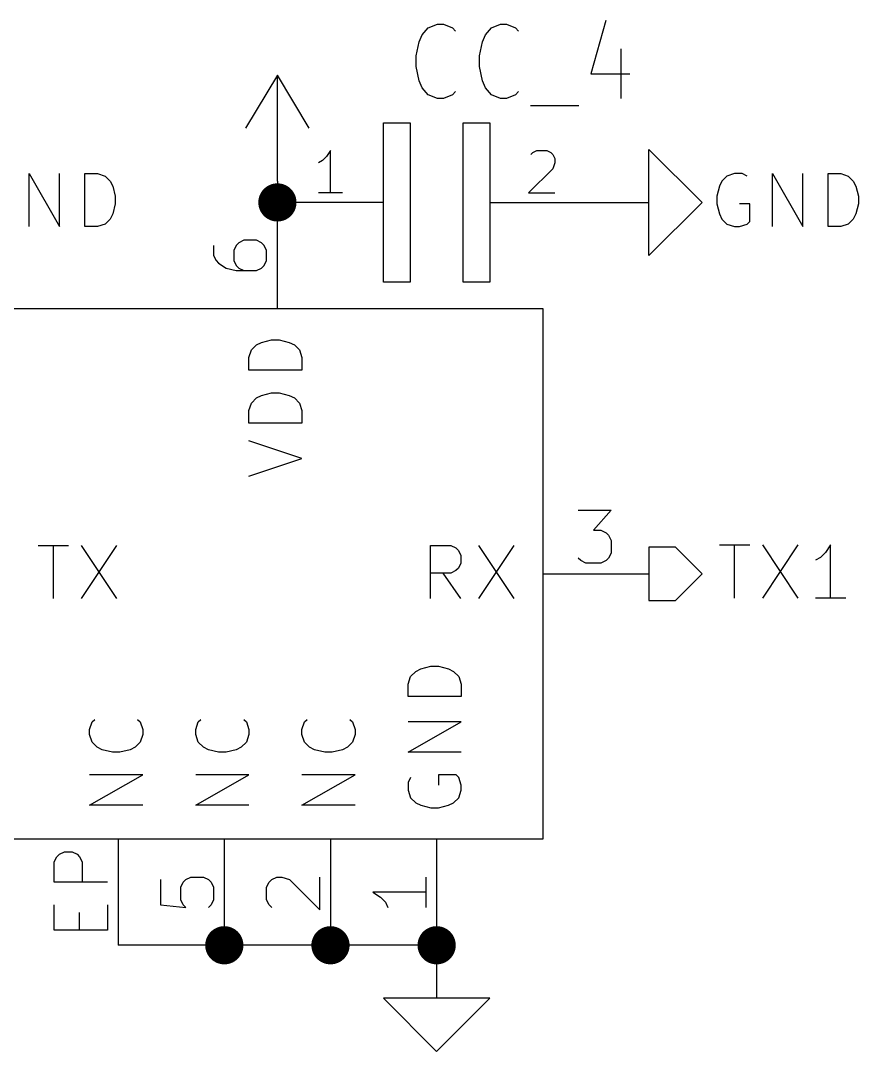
# Model space of a CAD drawing. Header units: millimetres. Extents: x 10 to 287, y -200 to -10.
# Drawn here: x 124.67 to 144.71, y -59.69 to -35.02 of the extents above; entities that cross this region are included whole.
import ezdxf

# ---------------------------------------------------------------- set-up
doc = ezdxf.new("R2010")
doc.units = ezdxf.units.MM
for name, color, linetype in [('GREENSIXTYFIVE', 129, 'CONTINUOUS'), ('LIGHTGREEN', 92, 'CONTINUOUS'), ('LIGHTRED', 12, 'CONTINUOUS'), ('RED', 14, 'CONTINUOUS'), ('YELLOWTHREE', 44, 'CONTINUOUS')]:
    doc.layers.add(name, color=color, linetype=linetype)

msp = doc.modelspace()

# ---------------------------------------------------------------- linework, layer by layer
at = {"layer": 'GREENSIXTYFIVE', "linetype": 'CONTINUOUS'}
for p, q in [((138.6671, -35.018), (138.3072, -36.288)), ((138.6671, -35.018), (138.3072, -36.288)), ((134.2771, -35.3566), (134.421, -35.1873)), ((134.2771, -35.3566), (134.421, -35.1873)), ((134.421, -35.1873), (134.6369, -35.1026)), ((134.421, -35.1873), (134.6369, -35.1026)), ((134.6369, -35.1026), (134.7808, -35.1026)), ((134.6369, -35.1026), (134.7808, -35.1026)), ((134.7808, -35.1026), (134.9967, -35.1873)), ((134.7808, -35.1026), (134.9967, -35.1873)), ((134.9967, -35.1873), (135.0687, -35.272)), ((134.9967, -35.1873), (135.0687, -35.272)), ((135.7884, -35.3566), (135.9323, -35.1873)), ((135.7884, -35.3566), (135.9323, -35.1873)), ((135.9323, -35.1873), (136.1482, -35.1026)), ((135.9323, -35.1873), (136.1482, -35.1026)), ((136.1482, -35.1026), (136.2921, -35.1026)), ((136.1482, -35.1026), (136.2921, -35.1026)), ((136.2921, -35.1026), (136.508, -35.1873)), ((136.2921, -35.1026), (136.508, -35.1873)), ((136.508, -35.1873), (136.58, -35.272)), ((136.508, -35.1873), (136.58, -35.272)), ((134.1331, -35.8646), (134.2051, -35.526)), ((134.1331, -35.8646), (134.2051, -35.526)), ((134.2051, -35.526), (134.2771, -35.3566)), ((134.2051, -35.526), (134.2771, -35.3566)), ((135.6444, -35.8646), (135.7164, -35.526)), ((135.6444, -35.8646), (135.7164, -35.526)), ((135.7164, -35.526), (135.7884, -35.3566)), ((135.7164, -35.526), (135.7884, -35.3566)), ((139.0269, -35.6953), (139.0269, -36.8806)), ((139.0269, -35.6953), (139.0269, -36.8806)), ((134.1331, -36.1186), (134.1331, -35.8646)), ((134.1331, -36.1186), (134.1331, -35.8646)), ((135.6444, -36.1186), (135.6444, -35.8646)), ((135.6444, -36.1186), (135.6444, -35.8646)), ((134.2051, -36.4573), (134.1331, -36.1186)), ((134.2051, -36.4573), (134.1331, -36.1186)), ((135.7164, -36.4573), (135.6444, -36.1186)), ((135.7164, -36.4573), (135.6444, -36.1186)), ((134.2771, -36.6266), (134.2051, -36.4573)), ((134.2771, -36.6266), (134.2051, -36.4573)), ((135.7884, -36.6266), (135.7164, -36.4573)), ((135.7884, -36.6266), (135.7164, -36.4573)), ((138.3072, -36.288), (139.2428, -36.288)), ((138.3072, -36.288), (139.2428, -36.288)), ((134.421, -36.796), (134.2771, -36.6266)), ((134.421, -36.796), (134.2771, -36.6266)), ((135.0687, -36.7113), (134.9967, -36.796)), ((135.0687, -36.7113), (134.9967, -36.796)), ((135.9323, -36.796), (135.7884, -36.6266)), ((135.9323, -36.796), (135.7884, -36.6266)), ((136.58, -36.7113), (136.508, -36.796)), ((136.58, -36.7113), (136.508, -36.796)), ((134.6369, -36.8806), (134.421, -36.796)), ((134.6369, -36.8806), (134.421, -36.796)), ((134.7808, -36.8806), (134.6369, -36.8806)), ((134.7808, -36.8806), (134.6369, -36.8806)), ((134.9967, -36.796), (134.7808, -36.8806)), ((134.9967, -36.796), (134.7808, -36.8806)), ((136.1482, -36.8806), (135.9323, -36.796)), ((136.1482, -36.8806), (135.9323, -36.796)), ((136.2921, -36.8806), (136.1482, -36.8806)), ((136.2921, -36.8806), (136.1482, -36.8806)), ((136.508, -36.796), (136.2921, -36.8806)), ((136.508, -36.796), (136.2921, -36.8806)), ((136.8679, -37.05), (138.0193, -37.05)), ((136.8679, -37.05), (138.0193, -37.05)), ((124.8735, -39.949), (124.8735, -38.679)), ((124.8735, -38.679), (125.5992, -39.949)), ((124.8735, -39.949), (124.8735, -38.679)), ((124.8735, -38.679), (125.5992, -39.949)), ((125.5992, -39.949), (125.5992, -38.679)), ((125.5992, -39.949), (125.5992, -38.679)), ((126.204, -39.949), (126.204, -38.679)), ((126.204, -38.679), (126.5064, -38.679)), ((126.204, -39.949), (126.204, -38.679)), ((126.204, -38.679), (126.5064, -38.679)), ((126.5064, -38.679), (126.6878, -38.7395)), ((126.5064, -38.679), (126.6878, -38.7395)), ((141.7464, -38.679), (141.565, -38.7395)), ((141.7464, -38.679), (141.565, -38.7395)), ((141.9278, -38.679), (141.7464, -38.679)), ((141.9278, -38.679), (141.7464, -38.679)), ((142.0488, -38.7395), (141.9278, -38.679)), ((142.0488, -38.7395), (141.9278, -38.679)), ((142.6535, -39.949), (142.6535, -38.679)), ((142.6535, -38.679), (143.3792, -39.949)), ((142.6535, -39.949), (142.6535, -38.679)), ((142.6535, -38.679), (143.3792, -39.949)), ((143.3792, -39.949), (143.3792, -38.679)), ((143.3792, -39.949), (143.3792, -38.679)), ((143.984, -39.949), (143.984, -38.679)), ((143.984, -38.679), (144.2864, -38.679)), ((143.984, -39.949), (143.984, -38.679)), ((143.984, -38.679), (144.2864, -38.679)), ((144.2864, -38.679), (144.4678, -38.7395)), ((144.2864, -38.679), (144.4678, -38.7395)), ((126.6878, -38.7395), (126.8088, -38.8605)), ((126.6878, -38.7395), (126.8088, -38.8605)), ((126.8088, -38.8605), (126.8693, -38.9814)), ((126.8088, -38.8605), (126.8693, -38.9814)), ((126.8693, -38.9814), (126.9297, -39.2233)), ((126.8693, -38.9814), (126.9297, -39.2233)), ((141.3835, -38.9814), (141.3231, -39.2233)), ((141.3835, -38.9814), (141.3231, -39.2233)), ((141.444, -38.8605), (141.3835, -38.9814)), ((141.444, -38.8605), (141.3835, -38.9814)), ((141.565, -38.7395), (141.444, -38.8605)), ((141.565, -38.7395), (141.444, -38.8605)), ((144.4678, -38.7395), (144.5888, -38.8605)), ((144.4678, -38.7395), (144.5888, -38.8605)), ((144.5888, -38.8605), (144.6493, -38.9814)), ((144.5888, -38.8605), (144.6493, -38.9814)), ((144.6493, -38.9814), (144.7097, -39.2233)), ((144.6493, -38.9814), (144.7097, -39.2233)), ((126.9297, -39.2233), (126.9297, -39.4047)), ((126.9297, -39.2233), (126.9297, -39.4047)), ((141.3231, -39.2233), (141.3231, -39.4047)), ((141.3231, -39.2233), (141.3231, -39.4047)), ((144.7097, -39.2233), (144.7097, -39.4047)), ((144.7097, -39.2233), (144.7097, -39.4047)), ((126.9297, -39.4047), (126.8693, -39.6466)), ((126.9297, -39.4047), (126.8693, -39.6466)), ((141.3231, -39.4047), (141.3835, -39.6466)), ((141.3231, -39.4047), (141.3835, -39.6466)), ((142.1092, -39.4047), (141.8673, -39.4047)), ((142.1092, -39.4047), (141.8673, -39.4047)), ((142.1092, -39.8281), (142.1092, -39.4047)), ((142.1092, -39.8281), (142.1092, -39.4047)), ((144.7097, -39.4047), (144.6493, -39.6466)), ((144.7097, -39.4047), (144.6493, -39.6466)), ((126.8693, -39.6466), (126.8088, -39.7676)), ((126.8693, -39.6466), (126.8088, -39.7676)), ((141.3835, -39.6466), (141.444, -39.7676)), ((141.3835, -39.6466), (141.444, -39.7676)), ((144.6493, -39.6466), (144.5888, -39.7676)), ((144.6493, -39.6466), (144.5888, -39.7676)), ((126.5064, -39.949), (126.204, -39.949)), ((126.5064, -39.949), (126.204, -39.949)), ((126.6878, -39.8886), (126.5064, -39.949)), ((126.6878, -39.8886), (126.5064, -39.949)), ((126.8088, -39.7676), (126.6878, -39.8886)), ((126.8088, -39.7676), (126.6878, -39.8886)), ((141.444, -39.7676), (141.565, -39.8886)), ((141.444, -39.7676), (141.565, -39.8886)), ((141.565, -39.8886), (141.7464, -39.949)), ((141.565, -39.8886), (141.7464, -39.949)), ((141.7464, -39.949), (141.8673, -39.949)), ((141.7464, -39.949), (141.8673, -39.949)), ((141.8673, -39.949), (142.0488, -39.8886)), ((141.8673, -39.949), (142.0488, -39.8886)), ((142.0488, -39.8886), (142.1092, -39.8281)), ((142.0488, -39.8886), (142.1092, -39.8281)), ((144.2864, -39.949), (143.984, -39.949)), ((144.2864, -39.949), (143.984, -39.949)), ((144.4678, -39.8886), (144.2864, -39.949)), ((144.4678, -39.8886), (144.2864, -39.949)), ((144.5888, -39.7676), (144.4678, -39.8886)), ((144.5888, -39.7676), (144.4678, -39.8886)), ((130.4299, -42.7203), (130.6718, -42.6599)), ((130.4299, -42.7203), (130.6718, -42.6599)), ((130.6718, -42.6599), (130.8532, -42.6599)), ((130.6718, -42.6599), (130.8532, -42.6599)), ((130.8532, -42.6599), (131.0951, -42.7203)), ((130.8532, -42.6599), (131.0951, -42.7203)), ((130.1275, -43.0832), (130.188, -42.9018)), ((130.1275, -43.0832), (130.188, -42.9018)), ((130.188, -42.9018), (130.309, -42.7808)), ((130.188, -42.9018), (130.309, -42.7808)), ((130.309, -42.7808), (130.4299, -42.7203)), ((130.309, -42.7808), (130.4299, -42.7203)), ((131.0951, -42.7203), (131.2161, -42.7808)), ((131.0951, -42.7203), (131.2161, -42.7808)), ((131.2161, -42.7808), (131.3371, -42.9018)), ((131.2161, -42.7808), (131.3371, -42.9018)), ((131.3371, -42.9018), (131.3975, -43.0832)), ((131.3371, -42.9018), (131.3975, -43.0832)), ((130.1275, -43.3856), (130.1275, -43.0832)), ((130.1275, -43.3856), (130.1275, -43.0832)), ((131.3975, -43.0832), (131.3975, -43.3856)), ((131.3975, -43.0832), (131.3975, -43.3856)), ((131.3975, -43.3856), (130.1275, -43.3856)), ((131.3975, -43.3856), (130.1275, -43.3856)), ((130.188, -44.1718), (130.309, -44.0508)), ((130.188, -44.1718), (130.309, -44.0508)), ((130.309, -44.0508), (130.4299, -43.9903)), ((130.309, -44.0508), (130.4299, -43.9903)), ((130.4299, -43.9903), (130.6718, -43.9299)), ((130.4299, -43.9903), (130.6718, -43.9299)), ((130.6718, -43.9299), (130.8532, -43.9299)), ((130.6718, -43.9299), (130.8532, -43.9299)), ((130.8532, -43.9299), (131.0951, -43.9903)), ((130.8532, -43.9299), (131.0951, -43.9903)), ((131.0951, -43.9903), (131.2161, -44.0508)), ((131.0951, -43.9903), (131.2161, -44.0508)), ((131.2161, -44.0508), (131.3371, -44.1718)), ((131.2161, -44.0508), (131.3371, -44.1718)), ((130.1275, -44.3532), (130.188, -44.1718)), ((130.1275, -44.3532), (130.188, -44.1718)), ((130.1275, -44.6556), (130.1275, -44.3532)), ((130.1275, -44.6556), (130.1275, -44.3532)), ((131.3371, -44.1718), (131.3975, -44.3532)), ((131.3371, -44.1718), (131.3975, -44.3532)), ((131.3975, -44.3532), (131.3975, -44.6556)), ((131.3975, -44.3532), (131.3975, -44.6556)), ((131.3975, -44.6556), (130.1275, -44.6556)), ((131.3975, -44.6556), (130.1275, -44.6556)), ((131.3975, -45.5023), (130.1275, -45.0789)), ((131.3975, -45.5023), (130.1275, -45.0789)), ((130.1275, -45.9256), (131.3975, -45.5023)), ((130.1275, -45.9256), (131.3975, -45.5023)), ((125.0889, -47.5775), (125.8146, -47.5775)), ((125.0889, -47.5775), (125.8146, -47.5775)), ((125.4518, -48.8475), (125.4518, -47.5775)), ((125.4518, -48.8475), (125.4518, -47.5775)), ((126.117, -47.5775), (126.9636, -48.8475)), ((126.9636, -47.5775), (126.117, -48.8475)), ((126.117, -47.5775), (126.9636, -48.8475)), ((126.9636, -47.5775), (126.117, -48.8475)), ((134.4748, -48.8475), (134.4748, -47.5775)), ((134.4748, -47.5775), (134.9586, -47.5775)), ((134.4748, -48.8475), (134.4748, -47.5775)), ((134.4748, -47.5775), (134.9586, -47.5775)), ((134.9586, -47.5775), (135.0796, -47.638)), ((134.9586, -47.5775), (135.0796, -47.638)), ((135.6239, -47.5775), (136.4705, -48.8475)), ((136.4705, -47.5775), (135.6239, -48.8475)), ((135.6239, -47.5775), (136.4705, -48.8475)), ((136.4705, -47.5775), (135.6239, -48.8475)), ((135.0796, -47.638), (135.1401, -47.6985)), ((135.0796, -47.638), (135.1401, -47.6985)), ((135.1401, -47.6985), (135.2005, -47.8194)), ((135.1401, -47.6985), (135.2005, -47.8194)), ((135.2005, -47.8194), (135.2005, -48.0009)), ((135.2005, -47.8194), (135.2005, -48.0009)), ((135.2005, -48.0009), (135.1401, -48.1218)), ((135.2005, -48.0009), (135.1401, -48.1218)), ((134.9586, -48.2428), (134.4748, -48.2428)), ((134.9586, -48.2428), (134.4748, -48.2428)), ((135.2005, -48.8475), (134.7772, -48.2428)), ((135.2005, -48.8475), (134.7772, -48.2428)), ((135.0796, -48.1823), (134.9586, -48.2428)), ((135.0796, -48.1823), (134.9586, -48.2428)), ((135.1401, -48.1218), (135.0796, -48.1823)), ((135.1401, -48.1218), (135.0796, -48.1823)), ((134.119, -50.5943), (134.2399, -50.5338)), ((134.119, -50.5943), (134.2399, -50.5338)), ((134.2399, -50.5338), (134.4818, -50.4734)), ((134.2399, -50.5338), (134.4818, -50.4734)), ((134.4818, -50.4734), (134.6632, -50.4734)), ((134.4818, -50.4734), (134.6632, -50.4734)), ((134.6632, -50.4734), (134.9051, -50.5338)), ((134.6632, -50.4734), (134.9051, -50.5338)), ((134.9051, -50.5338), (135.0261, -50.5943)), ((134.9051, -50.5338), (135.0261, -50.5943)), ((133.9375, -50.8967), (133.998, -50.7153)), ((133.9375, -50.8967), (133.998, -50.7153)), ((133.998, -50.7153), (134.119, -50.5943)), ((133.998, -50.7153), (134.119, -50.5943)), ((135.0261, -50.5943), (135.1471, -50.7153)), ((135.0261, -50.5943), (135.1471, -50.7153)), ((135.1471, -50.7153), (135.2075, -50.8967)), ((135.1471, -50.7153), (135.2075, -50.8967)), ((133.9375, -51.1991), (133.9375, -50.8967)), ((133.9375, -51.1991), (133.9375, -50.8967)), ((135.2075, -50.8967), (135.2075, -51.1991)), ((135.2075, -50.8967), (135.2075, -51.1991)), ((135.2075, -51.1991), (133.9375, -51.1991)), ((135.2075, -51.1991), (133.9375, -51.1991)), ((126.3175, -51.9853), (126.378, -51.8038)), ((126.3175, -51.9853), (126.378, -51.8038)), ((126.378, -51.8038), (126.4385, -51.7434)), ((126.378, -51.8038), (126.4385, -51.7434)), ((127.4666, -51.7434), (127.5271, -51.8038)), ((127.4666, -51.7434), (127.5271, -51.8038)), ((127.5271, -51.8038), (127.5875, -51.9853)), ((127.5271, -51.8038), (127.5875, -51.9853)), ((128.8575, -51.9853), (128.918, -51.8038)), ((128.8575, -51.9853), (128.918, -51.8038)), ((128.918, -51.8038), (128.9785, -51.7434)), ((128.918, -51.8038), (128.9785, -51.7434)), ((130.0066, -51.7434), (130.0671, -51.8038)), ((130.0066, -51.7434), (130.0671, -51.8038)), ((130.0671, -51.8038), (130.1275, -51.9853)), ((130.0671, -51.8038), (130.1275, -51.9853)), ((131.3975, -51.9853), (131.458, -51.8038)), ((131.3975, -51.9853), (131.458, -51.8038)), ((131.458, -51.8038), (131.5185, -51.7434)), ((131.458, -51.8038), (131.5185, -51.7434)), ((132.5466, -51.7434), (132.6071, -51.8038)), ((132.5466, -51.7434), (132.6071, -51.8038)), ((132.6071, -51.8038), (132.6675, -51.9853)), ((132.6071, -51.8038), (132.6675, -51.9853)), ((133.9375, -52.5296), (135.2075, -51.8039)), ((135.2075, -51.8039), (133.9375, -51.8039)), ((133.9375, -52.5296), (135.2075, -51.8039)), ((135.2075, -51.8039), (133.9375, -51.8039)), ((126.3175, -52.1062), (126.3175, -51.9853)), ((126.3175, -52.1062), (126.3175, -51.9853)), ((127.5875, -51.9853), (127.5875, -52.1062)), ((127.5875, -51.9853), (127.5875, -52.1062)), ((128.8575, -52.1062), (128.8575, -51.9853)), ((128.8575, -52.1062), (128.8575, -51.9853)), ((130.1275, -51.9853), (130.1275, -52.1062)), ((130.1275, -51.9853), (130.1275, -52.1062)), ((131.3975, -52.1062), (131.3975, -51.9853)), ((131.3975, -52.1062), (131.3975, -51.9853)), ((132.6675, -51.9853), (132.6675, -52.1062)), ((132.6675, -51.9853), (132.6675, -52.1062)), ((126.378, -52.2876), (126.3175, -52.1062)), ((126.378, -52.2876), (126.3175, -52.1062)), ((126.499, -52.4086), (126.378, -52.2876)), ((126.499, -52.4086), (126.378, -52.2876)), ((127.5271, -52.2876), (127.4061, -52.4086)), ((127.5271, -52.2876), (127.4061, -52.4086)), ((127.5875, -52.1062), (127.5271, -52.2876)), ((127.5875, -52.1062), (127.5271, -52.2876)), ((128.918, -52.2876), (128.8575, -52.1062)), ((128.918, -52.2876), (128.8575, -52.1062)), ((129.039, -52.4086), (128.918, -52.2876)), ((129.039, -52.4086), (128.918, -52.2876)), ((130.0671, -52.2876), (129.9461, -52.4086)), ((130.0671, -52.2876), (129.9461, -52.4086)), ((130.1275, -52.1062), (130.0671, -52.2876)), ((130.1275, -52.1062), (130.0671, -52.2876)), ((131.458, -52.2876), (131.3975, -52.1062)), ((131.458, -52.2876), (131.3975, -52.1062)), ((131.579, -52.4086), (131.458, -52.2876)), ((131.579, -52.4086), (131.458, -52.2876)), ((132.6071, -52.2876), (132.4861, -52.4086)), ((132.6071, -52.2876), (132.4861, -52.4086)), ((132.6675, -52.1062), (132.6071, -52.2876)), ((132.6675, -52.1062), (132.6071, -52.2876)), ((126.6199, -52.4691), (126.499, -52.4086)), ((126.6199, -52.4691), (126.499, -52.4086)), ((126.8618, -52.5295), (126.6199, -52.4691)), ((126.8618, -52.5295), (126.6199, -52.4691)), ((127.0432, -52.5295), (126.8618, -52.5295)), ((127.0432, -52.5295), (126.8618, -52.5295)), ((127.2851, -52.4691), (127.0432, -52.5295)), ((127.2851, -52.4691), (127.0432, -52.5295)), ((127.4061, -52.4086), (127.2851, -52.4691)), ((127.4061, -52.4086), (127.2851, -52.4691)), ((129.1599, -52.4691), (129.039, -52.4086)), ((129.1599, -52.4691), (129.039, -52.4086)), ((129.4018, -52.5295), (129.1599, -52.4691)), ((129.4018, -52.5295), (129.1599, -52.4691)), ((129.5832, -52.5295), (129.4018, -52.5295)), ((129.5832, -52.5295), (129.4018, -52.5295)), ((129.8251, -52.4691), (129.5832, -52.5295)), ((129.8251, -52.4691), (129.5832, -52.5295)), ((129.9461, -52.4086), (129.8251, -52.4691)), ((129.9461, -52.4086), (129.8251, -52.4691)), ((131.6999, -52.4691), (131.579, -52.4086)), ((131.6999, -52.4691), (131.579, -52.4086)), ((131.9418, -52.5295), (131.6999, -52.4691)), ((131.9418, -52.5295), (131.6999, -52.4691)), ((132.1232, -52.5295), (131.9418, -52.5295)), ((132.1232, -52.5295), (131.9418, -52.5295)), ((132.3651, -52.4691), (132.1232, -52.5295)), ((132.3651, -52.4691), (132.1232, -52.5295)), ((132.4861, -52.4086), (132.3651, -52.4691)), ((132.4861, -52.4086), (132.3651, -52.4691)), ((135.2075, -52.5296), (133.9375, -52.5296)), ((135.2075, -52.5296), (133.9375, -52.5296)), ((126.3175, -53.7996), (127.5875, -53.0739)), ((127.5875, -53.0739), (126.3175, -53.0739)), ((126.3175, -53.7996), (127.5875, -53.0739)), ((127.5875, -53.0739), (126.3175, -53.0739)), ((128.8575, -53.7996), (130.1275, -53.0739)), ((130.1275, -53.0739), (128.8575, -53.0739)), ((128.8575, -53.7996), (130.1275, -53.0739)), ((130.1275, -53.0739), (128.8575, -53.0739)), ((131.3975, -53.7996), (132.6675, -53.0739)), ((132.6675, -53.0739), (131.3975, -53.0739)), ((131.3975, -53.7996), (132.6675, -53.0739)), ((132.6675, -53.0739), (131.3975, -53.0739)), ((133.998, -53.1343), (133.9375, -53.2553)), ((133.998, -53.1343), (133.9375, -53.2553)), ((133.9375, -53.2553), (133.9375, -53.4367)), ((133.9375, -53.2553), (133.9375, -53.4367)), ((135.0866, -53.0739), (134.6632, -53.0739)), ((134.6632, -53.0739), (134.6632, -53.3158)), ((135.0866, -53.0739), (134.6632, -53.0739)), ((134.6632, -53.0739), (134.6632, -53.3158)), ((135.1471, -53.1343), (135.0866, -53.0739)), ((135.1471, -53.1343), (135.0866, -53.0739)), ((135.2075, -53.3158), (135.1471, -53.1343)), ((135.2075, -53.3158), (135.1471, -53.1343)), ((133.9375, -53.4367), (133.998, -53.6181)), ((133.9375, -53.4367), (133.998, -53.6181)), ((135.1471, -53.6181), (135.2075, -53.4367)), ((135.1471, -53.6181), (135.2075, -53.4367)), ((135.2075, -53.4367), (135.2075, -53.3158)), ((135.2075, -53.4367), (135.2075, -53.3158)), ((133.998, -53.6181), (134.119, -53.7391)), ((133.998, -53.6181), (134.119, -53.7391)), ((134.119, -53.7391), (134.2399, -53.7996)), ((134.119, -53.7391), (134.2399, -53.7996)), ((134.9051, -53.7996), (135.0261, -53.7391)), ((134.9051, -53.7996), (135.0261, -53.7391)), ((135.0261, -53.7391), (135.1471, -53.6181)), ((135.0261, -53.7391), (135.1471, -53.6181)), ((127.5875, -53.7996), (126.3175, -53.7996)), ((127.5875, -53.7996), (126.3175, -53.7996)), ((130.1275, -53.7996), (128.8575, -53.7996)), ((130.1275, -53.7996), (128.8575, -53.7996)), ((132.6675, -53.7996), (131.3975, -53.7996)), ((132.6675, -53.7996), (131.3975, -53.7996)), ((134.2399, -53.7996), (134.4818, -53.86)), ((134.2399, -53.7996), (134.4818, -53.86)), ((134.4818, -53.86), (134.6632, -53.86)), ((134.4818, -53.86), (134.6632, -53.86)), ((134.6632, -53.86), (134.9051, -53.7996)), ((134.6632, -53.86), (134.9051, -53.7996))]:
    msp.add_line(p, q, dxfattribs=at)
at = {"layer": 'LIGHTGREEN', "linetype": 'CONTINUOUS'}
for p, q in [((130.81, -38.862), (130.81, -39.37)), ((129.54, -57.15), (127, -57.15)), ((132.08, -57.15), (129.54, -57.15)), ((134.62, -57.15), (132.08, -57.15))]:
    msp.add_line(p, q, dxfattribs=at)
at = {"layer": 'LIGHTGREEN', "const_width": 0.4572}
for points in [[(130.5814, -39.37, 1), (131.0386, -39.37, 1)], [(129.3114, -57.15, 1), (129.7686, -57.15, 1)], [(131.8514, -57.15, 1), (132.3086, -57.15, 1)], [(134.3914, -57.15, 1), (134.8486, -57.15, 1)]]:
    msp.add_lwpolyline(points, format="xyb", close=True, dxfattribs=at)
at = {"layer": 'LIGHTRED', "linetype": 'CONTINUOUS'}
for p, q in [((132.08, -38.128), (131.9832, -38.2732)), ((132.08, -38.128), (131.9832, -38.2732)), ((132.08, -39.144), (132.08, -38.128)), ((132.08, -39.144), (132.08, -38.128)), ((136.8697, -38.2248), (136.9181, -38.1764)), ((136.8697, -38.2248), (136.9181, -38.1764)), ((136.9181, -38.1764), (137.0148, -38.128)), ((136.9181, -38.1764), (137.0148, -38.128)), ((137.0148, -38.128), (137.2567, -38.128)), ((137.0148, -38.128), (137.2567, -38.128)), ((137.2567, -38.128), (137.3535, -38.1764)), ((137.2567, -38.128), (137.3535, -38.1764)), ((137.3535, -38.1764), (137.4019, -38.2248)), ((137.3535, -38.1764), (137.4019, -38.2248)), ((137.4019, -38.2248), (137.4502, -38.3216)), ((137.4019, -38.2248), (137.4502, -38.3216)), ((131.8864, -38.3699), (131.7897, -38.4183)), ((131.8864, -38.3699), (131.7897, -38.4183)), ((131.9832, -38.2732), (131.8864, -38.3699)), ((131.9832, -38.2732), (131.8864, -38.3699)), ((137.4502, -38.4183), (137.4019, -38.5635)), ((137.4502, -38.4183), (137.4019, -38.5635)), ((137.4502, -38.3216), (137.4502, -38.4183)), ((137.4502, -38.3216), (137.4502, -38.4183)), ((137.4019, -38.5635), (136.8213, -39.144)), ((137.4019, -38.5635), (136.8213, -39.144)), ((132.3702, -39.144), (131.7897, -39.144)), ((132.3702, -39.144), (131.7897, -39.144)), ((136.8213, -39.144), (137.4502, -39.144)), ((136.8213, -39.144), (137.4502, -39.144)), ((129.2829, -40.398), (129.2829, -40.6399)), ((129.2829, -40.398), (129.2829, -40.6399)), ((129.8272, -40.398), (129.7667, -40.5189)), ((129.8272, -40.398), (129.7667, -40.5189)), ((129.8877, -40.3375), (129.8272, -40.398)), ((129.8877, -40.3375), (129.8272, -40.398)), ((130.0086, -40.277), (129.8877, -40.3375)), ((130.0086, -40.277), (129.8877, -40.3375)), ((130.311, -40.277), (130.0086, -40.277)), ((130.311, -40.277), (130.0086, -40.277)), ((130.432, -40.3375), (130.311, -40.277)), ((130.432, -40.3375), (130.311, -40.277)), ((130.4925, -40.398), (130.432, -40.3375)), ((130.4925, -40.398), (130.432, -40.3375)), ((130.5529, -40.5189), (130.4925, -40.398)), ((130.5529, -40.5189), (130.4925, -40.398)), ((129.2829, -40.6399), (129.3434, -40.7608)), ((129.2829, -40.6399), (129.3434, -40.7608)), ((129.7667, -40.5189), (129.7667, -40.7608)), ((129.7667, -40.5189), (129.7667, -40.7608)), ((130.5529, -40.7608), (130.5529, -40.5189)), ((130.5529, -40.7608), (130.5529, -40.5189)), ((129.3434, -40.7608), (129.4039, -40.8213)), ((129.3434, -40.7608), (129.4039, -40.8213)), ((129.4039, -40.8213), (129.5853, -40.9423)), ((129.4039, -40.8213), (129.5853, -40.9423)), ((129.5853, -40.9423), (129.8272, -41.0027)), ((129.5853, -40.9423), (129.8272, -41.0027)), ((129.7667, -40.7608), (129.8272, -40.8818)), ((129.7667, -40.7608), (129.8272, -40.8818)), ((129.8272, -40.8818), (129.8877, -40.9423)), ((129.8272, -40.8818), (129.8877, -40.9423)), ((129.8877, -40.9423), (130.0086, -41.0027)), ((129.8877, -40.9423), (130.0086, -41.0027)), ((130.311, -41.0027), (130.432, -40.9423)), ((130.311, -41.0027), (130.432, -40.9423)), ((130.432, -40.9423), (130.4925, -40.8818)), ((130.432, -40.9423), (130.4925, -40.8818)), ((130.4925, -40.8818), (130.5529, -40.7608)), ((130.4925, -40.8818), (130.5529, -40.7608)), ((129.8272, -41.0027), (130.311, -41.0027)), ((129.8272, -41.0027), (130.311, -41.0027)), ((138.0067, -46.7329), (138.7929, -46.7329)), ((138.0067, -46.7329), (138.7929, -46.7329)), ((138.7929, -46.7329), (138.3695, -47.2167)), ((138.7929, -46.7329), (138.3695, -47.2167)), ((138.3695, -47.2167), (138.551, -47.2167)), ((138.3695, -47.2167), (138.551, -47.2167)), ((138.551, -47.2167), (138.6719, -47.2772)), ((138.551, -47.2167), (138.6719, -47.2772)), ((138.6719, -47.2772), (138.7324, -47.3377)), ((138.6719, -47.2772), (138.7324, -47.3377)), ((138.7324, -47.3377), (138.7929, -47.4586)), ((138.7324, -47.3377), (138.7929, -47.4586)), ((138.7929, -47.4586), (138.7929, -47.761)), ((138.7929, -47.4586), (138.7929, -47.761)), ((138.7929, -47.761), (138.7324, -47.882)), ((138.7929, -47.761), (138.7324, -47.882)), ((138.0672, -47.9425), (138.0067, -47.882)), ((138.0672, -47.9425), (138.0067, -47.882)), ((138.1881, -48.0029), (138.0672, -47.9425)), ((138.1881, -48.0029), (138.0672, -47.9425)), ((138.551, -48.0029), (138.1881, -48.0029)), ((138.551, -48.0029), (138.1881, -48.0029)), ((138.6719, -47.9425), (138.551, -48.0029)), ((138.6719, -47.9425), (138.551, -48.0029)), ((138.7324, -47.882), (138.6719, -47.9425)), ((138.7324, -47.882), (138.6719, -47.9425)), ((125.5334, -55.0333), (125.5939, -54.9728)), ((125.5334, -55.0333), (125.5939, -54.9728)), ((125.5939, -54.9728), (125.7148, -54.9124)), ((125.5939, -54.9728), (125.7148, -54.9124)), ((125.7148, -54.9124), (125.8963, -54.9124)), ((125.7148, -54.9124), (125.8963, -54.9124)), ((125.8963, -54.9124), (126.0172, -54.9728)), ((125.8963, -54.9124), (126.0172, -54.9728)), ((126.0172, -54.9728), (126.0777, -55.0333)), ((126.0172, -54.9728), (126.0777, -55.0333)), ((125.4729, -55.1543), (125.5334, -55.0333)), ((125.4729, -55.1543), (125.5334, -55.0333)), ((125.4729, -55.6381), (125.4729, -55.1543)), ((125.4729, -55.6381), (125.4729, -55.1543)), ((126.0777, -55.0333), (126.1382, -55.1543)), ((126.0777, -55.0333), (126.1382, -55.1543)), ((126.1382, -55.1543), (126.1382, -55.6381)), ((126.1382, -55.1543), (126.1382, -55.6381)), ((126.7429, -55.6381), (125.4729, -55.6381)), ((126.7429, -55.6381), (125.4729, -55.6381)), ((128.0129, -55.5775), (128.0129, -56.1823)), ((128.0129, -55.5775), (128.0129, -56.1823)), ((128.4967, -55.7589), (128.5572, -55.638)), ((128.4967, -55.7589), (128.5572, -55.638)), ((128.5572, -55.638), (128.6177, -55.5775)), ((128.5572, -55.638), (128.6177, -55.5775)), ((128.6177, -55.5775), (128.7386, -55.517)), ((128.6177, -55.5775), (128.7386, -55.517)), ((128.7386, -55.517), (129.041, -55.517)), ((128.7386, -55.517), (129.041, -55.517)), ((129.041, -55.517), (129.162, -55.5775)), ((129.041, -55.517), (129.162, -55.5775)), ((129.162, -55.5775), (129.2225, -55.638)), ((129.162, -55.5775), (129.2225, -55.638)), ((129.2225, -55.638), (129.2829, -55.7589)), ((129.2225, -55.638), (129.2829, -55.7589)), ((130.5529, -55.7589), (130.6134, -55.638)), ((130.5529, -55.7589), (130.6134, -55.638)), ((130.6134, -55.638), (130.6739, -55.5775)), ((130.6134, -55.638), (130.6739, -55.5775)), ((130.6739, -55.5775), (130.7948, -55.517)), ((130.6739, -55.5775), (130.7948, -55.517)), ((130.7948, -55.517), (130.9158, -55.517)), ((130.7948, -55.517), (130.9158, -55.517)), ((130.9158, -55.517), (131.0972, -55.5775)), ((130.9158, -55.517), (131.0972, -55.5775)), ((131.0972, -55.5775), (131.8229, -56.3032)), ((131.0972, -55.5775), (131.8229, -56.3032)), ((131.8229, -56.3032), (131.8229, -55.517)), ((131.8229, -56.3032), (131.8229, -55.517)), ((134.3629, -55.517), (134.3629, -56.2427)), ((134.3629, -55.517), (134.3629, -56.2427)), ((128.4967, -56.0613), (128.4967, -55.7589)), ((128.4967, -56.0613), (128.4967, -55.7589)), ((129.2829, -55.7589), (129.2829, -56.0613)), ((129.2829, -55.7589), (129.2829, -56.0613)), ((130.5529, -56.0613), (130.5529, -55.7589)), ((130.5529, -56.0613), (130.5529, -55.7589)), ((134.3629, -55.8799), (133.0929, -55.8799)), ((133.0929, -55.8799), (133.2744, -56.0008)), ((134.3629, -55.8799), (133.0929, -55.8799)), ((133.0929, -55.8799), (133.2744, -56.0008)), ((133.2744, -56.0008), (133.3953, -56.1218)), ((133.2744, -56.0008), (133.3953, -56.1218)), ((125.4729, -56.7871), (125.4729, -56.1823)), ((125.4729, -56.7871), (125.4729, -56.1823)), ((126.7429, -56.1823), (126.7429, -56.7871)), ((126.7429, -56.1823), (126.7429, -56.7871)), ((128.0129, -56.1823), (128.6177, -56.2427)), ((128.0129, -56.1823), (128.6177, -56.2427)), ((128.5572, -56.1823), (128.4967, -56.0613)), ((128.5572, -56.1823), (128.4967, -56.0613)), ((128.6177, -56.2427), (128.5572, -56.1823)), ((128.6177, -56.2427), (128.5572, -56.1823)), ((129.2225, -56.1823), (129.162, -56.2427)), ((129.2225, -56.1823), (129.162, -56.2427)), ((129.2829, -56.0613), (129.2225, -56.1823)), ((129.2829, -56.0613), (129.2225, -56.1823)), ((130.6134, -56.1823), (130.5529, -56.0613)), ((130.6134, -56.1823), (130.5529, -56.0613)), ((130.6739, -56.2427), (130.6134, -56.1823)), ((130.6739, -56.2427), (130.6134, -56.1823)), ((133.3953, -56.1218), (133.4558, -56.2427)), ((133.3953, -56.1218), (133.4558, -56.2427)), ((126.0777, -56.7871), (126.0777, -56.3637)), ((126.0777, -56.7871), (126.0777, -56.3637)), ((126.7429, -56.7871), (125.4729, -56.7871)), ((126.7429, -56.7871), (125.4729, -56.7871))]:
    msp.add_line(p, q, dxfattribs=at)
at = {"layer": 'RED', "linetype": 'CONTINUOUS'}
for p, q in [((130.81, -36.322), (130.048, -37.592)), ((131.572, -37.592), (130.81, -36.322)), ((130.81, -38.862), (130.81, -36.322)), ((133.35, -41.2769), (133.35, -37.465)), ((133.35, -37.465), (133.985, -37.465)), ((133.985, -37.465), (133.985, -41.2769)), ((135.2569, -41.2769), (135.2569, -37.465)), ((135.2569, -37.465), (135.89, -37.465)), ((135.89, -37.465), (135.89, -41.2769)), ((139.7, -39.37), (139.7, -38.1)), ((139.7, -38.1), (140.97, -39.37)), ((133.35, -39.37), (130.81, -39.37)), ((130.81, -41.91), (130.81, -39.37)), ((130.81, -41.91), (130.81, -39.37)), ((133.35, -39.37), (130.81, -39.37)), ((135.89, -39.37), (138.43, -39.37)), ((135.89, -39.37), (138.43, -39.37)), ((138.43, -39.37), (139.7, -39.37)), ((140.97, -39.37), (139.7, -40.64)), ((139.7, -40.64), (139.7, -39.37)), ((133.985, -41.2769), (133.35, -41.2769)), ((135.89, -41.2769), (135.2569, -41.2769)), ((124.46, -41.91), (137.16, -41.91)), ((137.16, -41.91), (137.16, -54.61)), ((137.16, -48.26), (139.7, -48.26)), ((137.16, -48.26), (139.7, -48.26)), ((137.16, -54.61), (124.46, -54.61)), ((127, -54.61), (127, -57.15)), ((127, -54.61), (127, -57.15)), ((129.54, -54.61), (129.54, -57.15)), ((129.54, -54.61), (129.54, -57.15)), ((132.08, -54.61), (132.08, -57.15)), ((132.08, -54.61), (132.08, -57.15)), ((134.62, -54.61), (134.62, -57.15)), ((134.62, -54.61), (134.62, -57.15)), ((134.62, -57.15), (134.62, -58.42)), ((134.62, -58.42), (133.35, -58.42)), ((133.35, -58.42), (134.62, -59.69)), ((134.62, -59.69), (135.89, -58.42)), ((135.89, -58.42), (134.62, -58.42))]:
    msp.add_line(p, q, dxfattribs=at)
at = {"layer": 'YELLOWTHREE', "linetype": 'CONTINUOUS'}
for p, q in [((141.3858, -47.5692), (142.1115, -47.5692)), ((141.7487, -48.8392), (141.7487, -47.5692)), ((142.4139, -47.5692), (143.2605, -48.8392)), ((143.2605, -47.5692), (142.4139, -48.8392)), ((144.0467, -47.5692), (143.9258, -47.7507)), ((144.0467, -48.8392), (144.0467, -47.5692)), ((140.335, -47.625), (139.7, -47.625)), ((139.7, -47.625), (139.7, -48.895)), ((140.97, -48.26), (140.335, -47.625)), ((143.9258, -47.7507), (143.8048, -47.8716)), ((143.8048, -47.8716), (143.6839, -47.9321)), ((140.335, -48.895), (140.97, -48.26)), ((144.4096, -48.8392), (143.6839, -48.8392)), ((139.7, -48.895), (140.335, -48.895))]:
    msp.add_line(p, q, dxfattribs=at)

doc.saveas('drawing.dxf')
